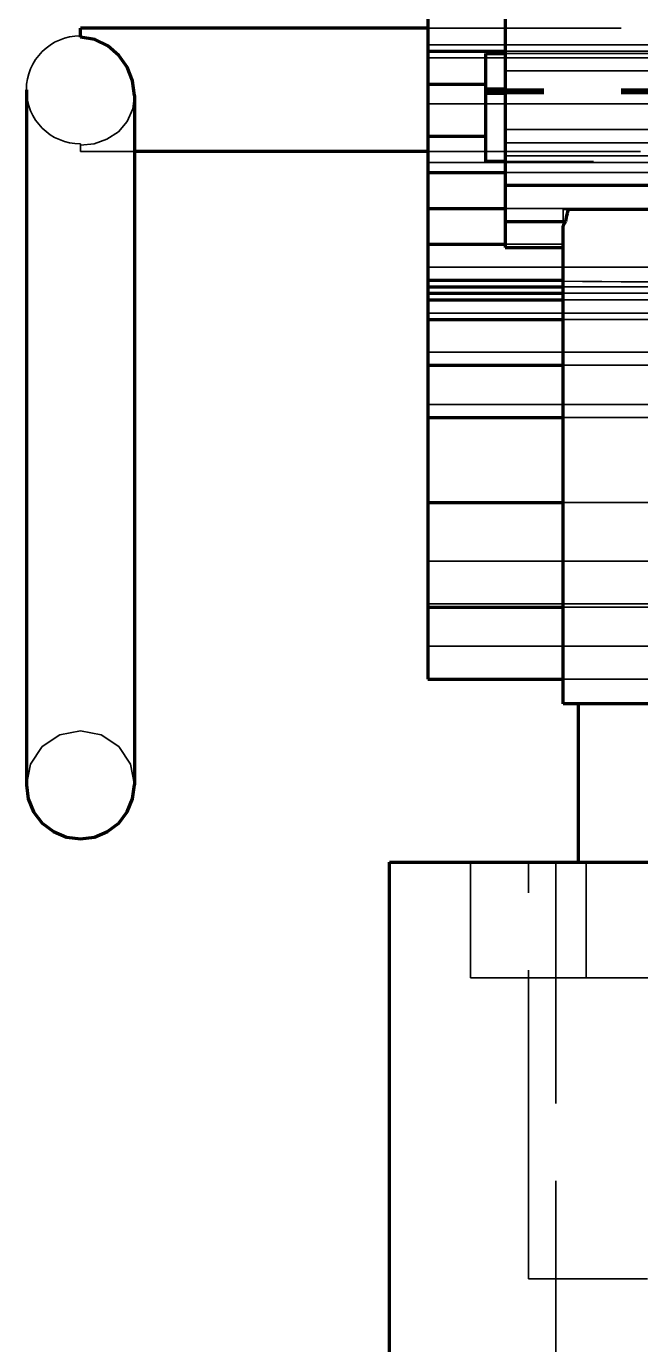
# Model space of a CAD drawing. Header units: millimetres. Extents: x 0 to 2382, y 0 to 420.
# Drawn here: x 301.35 to 309.31, y 323.86 to 340.94 of the extents above; entities that cross this region are included whole.
import ezdxf

# ---------------------------------------------------------------- set-up
doc = ezdxf.new("R2010")
doc.units = ezdxf.units.MM
doc.linetypes.add('IRAM-E-TRAZOS', pattern=[5, 4, -1])
doc.layers.add('01-VISIBLE', color=7, linetype='CONTINUOUS', lineweight=70)
doc.layers.add('02-OCULTA', color=4, linetype='IRAM-E-TRAZOS', lineweight=35)

msp = doc.modelspace()

# ---------------------------------------------------------------- linework, layer by layer
at = {"layer": '01-VISIBLE'}
for p, q in [((306.555, 345.183), (306.555, 340.613)), ((307.555, 344.633), (307.555, 338.878)), ((306.555, 340.913), (302.055, 340.913)), ((306.555, 340.613), (307.555, 340.613)), ((306.555, 340.613), (306.555, 340.188)), ((307.305, 340.584), (307.555, 340.584)), ((307.305, 340.188), (307.305, 340.584)), ((306.555, 340.188), (307.305, 340.188)), ((306.555, 340.188), (306.555, 339.513)), ((307.305, 339.513), (307.305, 340.188)), ((307.555, 340.121), (307.305, 340.121)), ((307.555, 340.103), (307.305, 340.103)), ((307.555, 340.088), (307.305, 340.088)), ((307.555, 340.076), (307.305, 340.076)), ((307.555, 340.067), (307.305, 340.067)), ((306.555, 339.513), (307.305, 339.513)), ((306.555, 339.513), (306.555, 339.043)), ((307.305, 339.185), (307.305, 339.513)), ((306.555, 339.313), (302.755, 339.313)), ((307.555, 339.185), (307.305, 339.185)), ((306.555, 339.043), (307.555, 339.043)), ((306.555, 339.043), (306.555, 338.578)), ((307.555, 338.878), (307.555, 338.408)), ((307.555, 338.878), (312.272, 338.878)), ((306.555, 338.578), (306.555, 338.113)), ((306.555, 338.578), (307.555, 338.578)), ((307.555, 338.408), (307.555, 338.073)), ((307.555, 338.408), (308.339, 338.408)), ((308.305, 332.163), (308.305, 338.323)), ((306.555, 338.113), (307.555, 338.113)), ((306.555, 338.113), (306.555, 337.648)), ((307.555, 338.073), (308.305, 338.073)), ((306.555, 337.648), (308.305, 337.648)), ((306.555, 337.648), (306.555, 337.563)), ((306.555, 337.563), (306.555, 337.478)), ((306.555, 337.563), (308.305, 337.563)), ((306.555, 337.478), (306.555, 337.393)), ((306.555, 337.478), (308.305, 337.478)), ((306.555, 337.393), (306.555, 337.138)), ((306.555, 337.393), (308.305, 337.393)), ((306.555, 337.138), (306.555, 336.548)), ((306.555, 337.138), (308.305, 337.138)), ((306.555, 336.548), (306.555, 335.868)), ((306.555, 336.548), (308.305, 336.548)), ((306.555, 335.868), (306.555, 334.768)), ((306.555, 335.868), (308.305, 335.868)), ((306.555, 334.768), (306.555, 333.413)), ((306.555, 334.768), (308.305, 334.768)), ((306.555, 333.413), (306.555, 332.483)), ((306.555, 333.413), (308.305, 333.413)), ((306.555, 332.483), (308.305, 332.483)), ((308.505, 330.113), (308.505, 332.163)), ((306.055, 323.113), (306.055, 330.113))]:
    msp.add_line(p, q, dxfattribs=at)
for points in [[(302.055, 340.796), (302.055, 340.816), (302.055, 340.835), (302.055, 340.854), (302.055, 340.874), (302.055, 340.893), (302.055, 340.913)], [(302.755, 340.042), (302.73, 340.229), (302.661, 340.405), (302.553, 340.56), (302.411, 340.685), (302.241, 340.767), (302.055, 340.796)], [(301.355, 340.113), (301.355, 339.856), (301.355, 339.599), (301.355, 339.341), (301.355, 339.084), (301.355, 338.827), (301.355, 338.57), (301.355, 338.313), (301.355, 338.056), (301.355, 337.799), (301.355, 337.541), (301.355, 337.284), (301.355, 337.027), (301.355, 336.77), (301.355, 336.513), (301.355, 336.256), (301.355, 335.999), (301.355, 335.741), (301.355, 335.484), (301.355, 335.227), (301.355, 334.97), (301.355, 334.713), (301.355, 334.456), (301.355, 334.199), (301.355, 333.941), (301.355, 333.684), (301.355, 333.427), (301.355, 333.17), (301.355, 332.913), (301.355, 332.656), (301.355, 332.399), (301.355, 332.141), (301.355, 331.884), (301.355, 331.627), (301.355, 331.37), (301.355, 331.113)], [(302.755, 340.042), (302.755, 339.787), (302.755, 339.531), (302.755, 339.276), (302.755, 339.021), (302.755, 338.766), (302.755, 338.511), (302.755, 338.256), (302.755, 338.001), (302.755, 337.746), (302.755, 337.491), (302.755, 337.235), (302.755, 336.98), (302.755, 336.725), (302.755, 336.47), (302.755, 336.215), (302.755, 335.96), (302.755, 335.705), (302.755, 335.45), (302.755, 335.195), (302.755, 334.939), (302.755, 334.684), (302.755, 334.429), (302.755, 334.174), (302.755, 333.919), (302.755, 333.664), (302.755, 333.409), (302.755, 333.154), (302.755, 332.899), (302.755, 332.643), (302.755, 332.388), (302.755, 332.133), (302.755, 331.878), (302.755, 331.623), (302.755, 331.368), (302.755, 331.113)], [(302.755, 339.313), (302.755, 339.057), (302.755, 338.8), (302.755, 338.544), (302.755, 338.288), (302.755, 338.032), (302.755, 337.775), (302.755, 337.519), (302.755, 337.263), (302.755, 337.007), (302.755, 336.75), (302.755, 336.494), (302.755, 336.238), (302.755, 335.982), (302.755, 335.725), (302.755, 335.469), (302.755, 335.213), (302.755, 334.957), (302.755, 334.7), (302.755, 334.444), (302.755, 334.188), (302.755, 333.932), (302.755, 333.675), (302.755, 333.419), (302.755, 333.163), (302.755, 332.907), (302.755, 332.65), (302.755, 332.394), (302.755, 332.138), (302.755, 331.882), (302.755, 331.625), (302.755, 331.369), (302.755, 331.113)], [(308.339, 338.408), (308.344, 338.434), (308.349, 338.46), (308.354, 338.486), (308.36, 338.511), (308.367, 338.537), (308.373, 338.563)], [(310.305, 338.563), (310.029, 338.563), (309.753, 338.563), (309.477, 338.563), (309.201, 338.563), (308.925, 338.563), (308.649, 338.563), (308.373, 338.563)], [(308.305, 338.323), (308.306, 338.338), (308.309, 338.354), (308.315, 338.368), (308.321, 338.382), (308.329, 338.395), (308.339, 338.408)], [(310.305, 332.163), (310.055, 332.163), (309.805, 332.163), (309.555, 332.163), (309.305, 332.163), (309.055, 332.163), (308.805, 332.163), (308.555, 332.163), (308.305, 332.163)], [(301.355, 331.113), (301.379, 330.932), (301.449, 330.763), (301.56, 330.618), (301.705, 330.507), (301.874, 330.437), (302.055, 330.413)], [(302.055, 330.413), (302.236, 330.437), (302.405, 330.507), (302.55, 330.618), (302.661, 330.763), (302.731, 330.932), (302.755, 331.113)], [(306.055, 330.113), (306.313, 330.113), (306.571, 330.113), (306.829, 330.113), (307.087, 330.113), (307.344, 330.113), (307.602, 330.113), (307.86, 330.113), (308.118, 330.113), (308.376, 330.113), (308.634, 330.113), (308.892, 330.113), (309.15, 330.113), (309.408, 330.113), (309.666, 330.113), (309.923, 330.113), (310.181, 330.113), (310.439, 330.113), (310.697, 330.113), (310.955, 330.113)]]:
    msp.add_lwpolyline(points, dxfattribs=at)
at = {"layer": '02-OCULTA'}
for p, q in [((307.555, 340.358), (307.555, 347.893)), ((306.555, 340.698), (306.555, 342.138)), ((324.055, 340.913), (306.555, 340.913)), ((324.055, 340.913), (306.555, 340.913)), ((306.555, 340.698), (324.055, 340.698)), ((306.555, 340.528), (306.555, 340.698)), ((306.555, 340.698), (324.055, 340.698)), ((307.555, 340.613), (323.055, 340.613)), ((306.555, 340.528), (324.055, 340.528)), ((306.555, 339.933), (306.555, 340.528)), ((306.555, 340.528), (324.055, 340.528)), ((307.305, 340.584), (307.305, 340.121)), ((307.555, 340.584), (323.055, 340.584)), ((307.555, 339.428), (307.555, 340.358)), ((307.555, 340.358), (323.055, 340.358)), ((307.305, 340.121), (307.305, 340.103)), ((307.305, 340.103), (307.305, 340.088)), ((307.305, 340.088), (307.305, 340.076)), ((323.055, 340.121), (307.555, 340.121)), ((323.055, 340.103), (307.555, 340.103)), ((323.055, 340.088), (307.555, 340.088)), ((306.555, 339.933), (324.055, 339.933)), ((306.555, 339.173), (306.555, 339.933)), ((307.305, 340.076), (307.305, 340.067)), ((307.305, 340.067), (307.305, 339.185)), ((323.055, 340.076), (307.555, 340.076)), ((323.055, 340.067), (307.555, 340.067)), ((307.555, 339.258), (307.555, 339.598)), ((307.555, 339.598), (307.555, 339.428)), ((307.555, 339.598), (313.557, 339.598)), ((307.555, 339.428), (313.607, 339.428)), ((302.755, 339.313), (302.055, 339.313)), ((324.305, 339.313), (306.555, 339.313)), ((324.055, 339.313), (306.555, 339.313)), ((307.555, 338.073), (307.555, 339.258)), ((307.555, 339.258), (313.574, 339.258)), ((306.555, 339.173), (324.055, 339.173)), ((306.555, 337.818), (306.555, 339.173)), ((313.697, 339.185), (307.555, 339.185)), ((307.555, 339.043), (313.644, 339.043)), ((306.555, 338.578), (324.055, 338.578)), ((307.555, 338.578), (313.879, 338.578)), ((308.305, 338.323), (308.305, 338.563)), ((308.305, 332.163), (308.305, 338.563)), ((322.305, 338.563), (308.305, 338.563)), ((308.305, 338.563), (308.305, 338.073)), ((308.305, 338.323), (308.305, 338.563)), ((308.305, 337.636), (308.305, 338.563)), ((308.305, 338.113), (308.305, 338.563)), ((308.305, 338.563), (322.305, 338.563)), ((308.373, 338.563), (309.805, 338.563)), ((308.305, 338.073), (308.305, 338.323)), ((307.555, 338.113), (308.305, 338.113)), ((307.555, 338.073), (308.305, 338.073)), ((308.305, 337.648), (308.305, 338.113)), ((306.555, 337.818), (324.055, 337.818)), ((306.555, 337.223), (306.555, 337.818)), ((308.305, 337.636), (308.305, 337.648)), ((308.305, 337.563), (324.055, 337.563)), ((306.555, 337.478), (324.055, 337.478)), ((308.305, 337.478), (324.055, 337.478)), ((308.305, 337.393), (324.055, 337.393)), ((306.555, 337.223), (324.055, 337.223)), ((306.555, 336.718), (306.555, 337.223)), ((308.305, 337.138), (324.055, 337.138)), ((306.555, 336.718), (324.055, 336.718)), ((306.555, 336.038), (306.555, 336.718)), ((308.305, 336.548), (324.055, 336.548)), ((306.555, 336.038), (324.055, 336.038)), ((306.555, 334.008), (306.555, 336.038)), ((308.305, 335.868), (324.055, 335.868)), ((308.305, 334.768), (324.055, 334.768)), ((306.555, 334.008), (324.055, 334.008)), ((306.555, 333.458), (306.555, 334.008)), ((306.555, 333.458), (324.055, 333.458)), ((306.555, 332.908), (306.555, 333.458)), ((308.305, 333.413), (324.055, 333.413)), ((306.555, 332.908), (324.055, 332.908)), ((306.555, 332.483), (306.555, 332.908)), ((306.555, 332.483), (324.055, 332.483)), ((308.305, 332.483), (324.055, 332.483)), ((307.105, 328.613), (307.105, 330.113)), ((307.855, 324.713), (307.855, 330.113)), ((308.211, 321.985), (308.211, 330.113)), ((308.605, 328.613), (308.605, 330.113))]:
    msp.add_line(p, q, dxfattribs=at)
for points in [[(302.055, 340.913), (302.055, 340.893), (302.055, 340.874), (302.055, 340.854), (302.055, 340.835), (302.055, 340.816), (302.055, 340.796)], [(302.055, 340.796), (302.055, 340.799), (302.055, 340.802), (302.055, 340.804), (302.055, 340.807), (302.055, 340.81), (302.055, 340.813)], [(302.055, 340.813), (302.055, 340.81), (302.055, 340.807), (302.055, 340.804), (302.055, 340.802), (302.055, 340.799), (302.055, 340.796)], [(302.755, 340.042), (302.73, 340.229), (302.661, 340.405), (302.553, 340.56), (302.411, 340.685), (302.241, 340.767), (302.055, 340.796)], [(306.555, 340.913), (306.555, 340.646), (306.555, 340.379), (306.555, 340.113), (306.555, 339.846), (306.555, 339.579), (306.555, 339.313)], [(306.555, 339.313), (306.555, 339.579), (306.555, 339.846), (306.555, 340.113), (306.555, 340.379), (306.555, 340.646), (306.555, 340.913)], [(301.355, 340.113), (301.355, 339.856), (301.355, 339.599), (301.355, 339.341), (301.355, 339.084), (301.355, 338.827), (301.355, 338.57), (301.355, 338.313), (301.355, 338.056), (301.355, 337.799), (301.355, 337.541), (301.355, 337.284), (301.355, 337.027), (301.355, 336.77), (301.355, 336.513), (301.355, 336.256), (301.355, 335.999), (301.355, 335.741), (301.355, 335.484), (301.355, 335.227), (301.355, 334.97), (301.355, 334.713), (301.355, 334.456), (301.355, 334.199), (301.355, 333.941), (301.355, 333.684), (301.355, 333.427), (301.355, 333.17), (301.355, 332.913), (301.355, 332.656), (301.355, 332.399), (301.355, 332.141), (301.355, 331.884), (301.355, 331.627), (301.355, 331.37), (301.355, 331.113)], [(302.055, 339.396), (302.231, 339.415), (302.398, 339.473), (302.546, 339.57), (302.661, 339.705), (302.732, 339.866), (302.755, 340.042)], [(302.055, 339.396), (302.231, 339.415), (302.398, 339.473), (302.546, 339.57), (302.661, 339.705), (302.732, 339.866), (302.755, 340.042)], [(302.755, 340.042), (302.755, 339.92), (302.755, 339.799), (302.755, 339.677), (302.755, 339.556), (302.755, 339.434), (302.755, 339.313)], [(302.055, 339.413), (302.055, 339.41), (302.055, 339.407), (302.055, 339.404), (302.055, 339.402), (302.055, 339.399), (302.055, 339.396)], [(302.055, 339.396), (302.055, 339.399), (302.055, 339.402), (302.055, 339.404), (302.055, 339.407), (302.055, 339.41), (302.055, 339.413)], [(302.055, 339.396), (302.055, 339.382), (302.055, 339.368), (302.055, 339.354), (302.055, 339.341), (302.055, 339.327), (302.055, 339.313)], [(302.055, 339.313), (302.055, 339.327), (302.055, 339.341), (302.055, 339.354), (302.055, 339.368), (302.055, 339.382), (302.055, 339.396)], [(308.373, 338.563), (308.362, 338.563), (308.351, 338.563), (308.339, 338.563), (308.328, 338.563), (308.316, 338.563), (308.305, 338.563)], [(310.305, 338.563), (310.055, 338.563), (309.805, 338.563), (309.555, 338.563), (309.305, 338.563), (309.055, 338.563), (308.805, 338.563), (308.555, 338.563), (308.305, 338.563)], [(308.373, 338.563), (308.362, 338.563), (308.351, 338.563), (308.339, 338.563), (308.328, 338.563), (308.316, 338.563), (308.305, 338.563)], [(310.305, 337.625), (310.055, 337.625), (309.805, 337.625), (309.555, 337.626), (309.305, 337.626), (309.055, 337.627), (308.805, 337.629), (308.555, 337.631), (308.305, 337.636)], [(310.305, 332.163), (310.055, 332.163), (309.805, 332.163), (309.555, 332.163), (309.305, 332.163), (309.055, 332.163), (308.805, 332.163), (308.555, 332.163), (308.305, 332.163)], [(309.512, 332.163), (309.261, 332.163), (309.009, 332.163), (308.757, 332.163), (308.505, 332.163)], [(308.505, 332.163), (308.757, 332.163), (309.009, 332.163), (309.261, 332.163), (309.512, 332.163)], [(301.355, 331.113), (301.408, 331.381), (301.56, 331.608), (301.787, 331.76), (302.055, 331.813), (302.323, 331.76), (302.55, 331.608), (302.702, 331.381), (302.755, 331.113)], [(309.555, 330.113), (309.305, 330.113), (309.055, 330.113), (308.805, 330.113), (308.555, 330.113), (308.305, 330.113), (308.055, 330.113), (307.805, 330.113), (307.555, 330.113), (307.305, 330.113), (307.055, 330.113), (306.805, 330.113), (306.555, 330.113), (306.305, 330.113), (306.055, 330.113)], [(309.411, 330.113), (309.155, 330.113), (308.899, 330.113), (308.642, 330.113), (308.386, 330.113), (308.13, 330.113), (307.874, 330.113), (307.617, 330.113), (307.361, 330.113), (307.105, 330.113)], [(307.105, 330.113), (307.357, 330.113), (307.61, 330.113), (307.862, 330.113), (308.114, 330.113), (308.367, 330.113), (308.619, 330.113), (308.871, 330.113), (309.123, 330.113), (309.376, 330.113)], [(309.396, 330.113), (309.139, 330.113), (308.883, 330.113), (308.626, 330.113), (308.369, 330.113), (308.112, 330.113), (307.855, 330.113)], [(307.855, 330.113), (308.108, 330.113), (308.36, 330.113), (308.613, 330.113), (308.865, 330.113), (309.118, 330.113), (309.37, 330.113)], [(309.478, 330.113), (309.224, 330.113), (308.971, 330.113), (308.718, 330.113), (308.464, 330.113), (308.211, 330.113)], [(308.211, 330.113), (308.464, 330.113), (308.718, 330.113), (308.971, 330.113), (309.224, 330.113), (309.478, 330.113)], [(309.512, 330.113), (309.261, 330.113), (309.009, 330.113), (308.757, 330.113), (308.505, 330.113)], [(308.505, 330.113), (308.757, 330.113), (309.009, 330.113), (309.261, 330.113), (309.512, 330.113)], [(309.378, 330.113), (309.12, 330.113), (308.863, 330.113), (308.605, 330.113)], [(308.605, 330.113), (308.858, 330.113), (309.111, 330.113), (309.363, 330.113)], [(309.411, 328.613), (309.155, 328.613), (308.899, 328.613), (308.642, 328.613), (308.386, 328.613), (308.13, 328.613), (307.874, 328.613), (307.617, 328.613), (307.361, 328.613), (307.105, 328.613)], [(307.105, 328.613), (307.357, 328.613), (307.61, 328.613), (307.862, 328.613), (308.114, 328.613), (308.367, 328.613), (308.619, 328.613), (308.871, 328.613), (309.123, 328.613), (309.376, 328.613)], [(309.378, 328.613), (309.12, 328.613), (308.863, 328.613), (308.605, 328.613)], [(308.605, 328.613), (308.858, 328.613), (309.111, 328.613), (309.363, 328.613)], [(309.396, 324.713), (309.139, 324.713), (308.883, 324.713), (308.626, 324.713), (308.369, 324.713), (308.112, 324.713), (307.855, 324.713)], [(307.855, 324.713), (308.108, 324.713), (308.36, 324.713), (308.613, 324.713), (308.865, 324.713), (309.118, 324.713), (309.37, 324.713)]]:
    msp.add_lwpolyline(points, dxfattribs=at)
msp.add_arc((302.055, 340.113), 0.7, 90, -90, dxfattribs=at)

doc.saveas('drawing.dxf')
